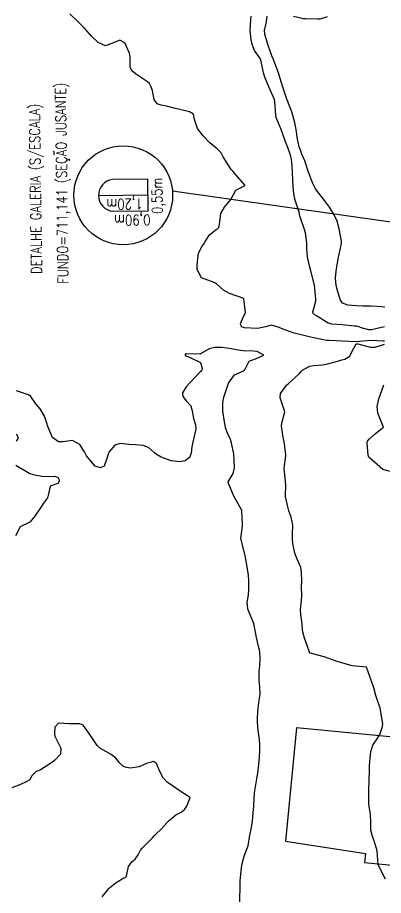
# Model space of a CAD drawing. Header units: metres. Extents: x 298520 to 308411, y 7433745 to 7450750.
# Drawn here: x 304769.4 to 304821.2, y 7438854.8 to 7438979.2 of the extents above; entities that cross this region are included whole.
import ezdxf

# ---------------------------------------------------------------- set-up
doc = ezdxf.new("R2010")
doc.units = ezdxf.units.M
doc.header["$LTSCALE"] = 10
doc.linetypes.add('CONTINUO', pattern=[0])
for name, color, linetype in [('Curvas de Nivel 1m', 11, 'Continuous'), ('Curvas de Nivel 5m', 15, 'Continuous'), ('Edificações', 30, 'Continuous'), ('TEXTO', 45, 'Continuous')]:
    doc.layers.add(name, color=color, linetype=linetype)
doc.styles.add('ROMANS', font='romans', dxfattribs={"height": 0.2})

msp = doc.modelspace()

# ---------------------------------------------------------------- linework, layer by layer
at = {"layer": 'Curvas de Nivel 1m', "flags": 128}
for points, elevation in [([(304821.36, 7438933.32), (304821.17, 7438933.35), (304819.37, 7438933.44), (304817.38, 7438933.22), (304817.36, 7438933.22), (304817.34, 7438933.22), (304815.36, 7438933.35), (304813.52, 7438933.41), (304813.36, 7438933.42), (304813.18, 7438933.44), (304811.37, 7438933.8), (304810.68, 7438933.97), (304809.37, 7438934.29), (304808.56, 7438934.49), (304807.38, 7438934.88), (304806.3, 7438935.33), (304805.39, 7438935.61), (304804.53, 7438935.35), (304803.38, 7438935.14), (304801.56, 7438935.21), (304801.38, 7438935.25), (304801.13, 7438935.39), (304800.96, 7438935.82), (304801.4, 7438936.85), (304801.61, 7438937.18), (304801.67, 7438937.39), (304801.43, 7438939.39), (304799.44, 7438940.09), (304798.56, 7438940.54), (304797.58, 7438941.44), (304797.45, 7438941.54), (304797.27, 7438941.63), (304795.47, 7438942.31), (304794.85, 7438943.47), (304794.84, 7438944.11), (304794.99, 7438945.47), (304795.07, 7438945.9), (304795.52, 7438946.69), (304795.82, 7438947.15), (304795.99, 7438947.46), (304796.59, 7438948.39), (304797.55, 7438949.16), (304797.73, 7438949.26), (304797.9, 7438949.43), (304798, 7438949.88), (304798.21, 7438951.43), (304798.71, 7438952.3), (304799.6, 7438953.41), (304800.3, 7438954.72), (304801.62, 7438955.39), (304799.87, 7438957.41), (304799.65, 7438957.65), (304798.52, 7438959.43), (304798.26, 7438960.01), (304797.68, 7438960.57), (304796.65, 7438961.45), (304795.71, 7438962.4), (304794.88, 7438963.47), (304794.48, 7438964.73), (304794.3, 7438965.47), (304793.75, 7438965.84), (304792.4, 7438966.15), (304791.75, 7438966.28), (304790.7, 7438966.57), (304789.76, 7438966.77), (304789.17, 7438966.95), (304788.75, 7438967.55), (304788.5, 7438968.83), (304788.24, 7438969.55), (304788.07, 7438969.83), (304787.8, 7438970.06), (304786.26, 7438971.12), (304785.81, 7438971.43), (304785.63, 7438971.58), (304785.33, 7438972.08), (304785.33, 7438973.59), (304785.28, 7438974.15), (304784.58, 7438975.59), (304783.87, 7438975.95), (304782.97, 7438975.61), (304781.86, 7438975.16), (304780.81, 7438975.64), (304779.87, 7438976.53), (304778.87, 7438977.66), (304777.9, 7438978.67), (304776.82, 7438979.69)], 712), ([(304821.39, 7438935.36), (304821.2, 7438935.34), (304820.54, 7438935.16), (304819.59, 7438934.96), (304819.38, 7438934.95), (304819.17, 7438934.96), (304818.25, 7438935.19), (304817.59, 7438935.4), (304817.39, 7438935.44), (304817.11, 7438935.47), (304815.39, 7438935.65), (304813.89, 7438935.74), (304813.39, 7438935.89), (304811.76, 7438936.91), (304811.4, 7438937.13), (304811.27, 7438937.27), (304811.2, 7438937.48), (304811.42, 7438938.13), (304811.67, 7438939.03), (304811.66, 7438939.27), (304811.45, 7438941.27), (304810.94, 7438943.28), (304810.76, 7438944.01), (304810.47, 7438945.28), (304810.38, 7438946.41), (304810.39, 7438947.28), (304810.16, 7438948.67), (304809.99, 7438949.29), (304809.57, 7438950.51), (304809.37, 7438951.09), (304809.35, 7438951.29), (304809.28, 7438951.59), (304808.7, 7438953.3), (304808.53, 7438954.22), (304808.45, 7438955.31), (304808.39, 7438956.07), (304808.33, 7438957.31), (304808.25, 7438958.72), (304808.15, 7438959.31), (304808.05, 7438959.69), (304807.69, 7438960.75), (304807.45, 7438961.32), (304807.3, 7438961.73), (304806.72, 7438963.33), (304806.05, 7438965.03), (304805.97, 7438965.34), (304805.85, 7438967.25), (304805.84, 7438967.34), (304805.77, 7438967.55), (304804.97, 7438969.35), (304804.44, 7438970.72), (304804.24, 7438971.36), (304803.84, 7438973.19), (304803.76, 7438973.36), (304802.97, 7438974.49), (304802.63, 7438975.38), (304802.49, 7438976), (304802.37, 7438977.38), (304802.46, 7438978.83), (304802.5, 7438979.38)], 713), ([(304821.42, 7438938.17), (304820.33, 7438938.25), (304819.42, 7438938.28), (304818.31, 7438938.29), (304817.42, 7438938.35), (304816.2, 7438938.43), (304815.43, 7438938.72), (304815.07, 7438939.23), (304814.71, 7438940.49), (304814.55, 7438941.23), (304814.44, 7438942.27), (304814.51, 7438943.23), (304814.71, 7438944.45), (304814.85, 7438945.23), (304815.22, 7438946.93), (304815.27, 7438947.22), (304815.26, 7438947.49), (304814.97, 7438949.23), (304814.66, 7438950.33), (304814.26, 7438951.24), (304813.59, 7438952.31), (304812.89, 7438953.26), (304811.62, 7438954.9), (304811.4, 7438955.27), (304811.24, 7438955.66), (304810.63, 7438957.28), (304810.07, 7438958.88), (304809.91, 7438959.29), (304809.68, 7438959.8), (304809.29, 7438960.89), (304809.17, 7438961.3), (304809.04, 7438961.96), (304808.86, 7438963.3), (304808.68, 7438964.26), (304808.39, 7438965.31), (304808.23, 7438965.8), (304807.76, 7438967), (304807.66, 7438967.32), (304807.61, 7438967.48), (304806.99, 7438969.33), (304806.6, 7438970.54), (304806.34, 7438971.33), (304805.83, 7438972.71), (304805.59, 7438973.34), (304805.43, 7438973.76), (304804.87, 7438975.35), (304804.43, 7438976.81), (304804.39, 7438977.35), (304804.68, 7438978.57), (304804.74, 7438979.35)], 714), ([(304800.86, 7438853.39), (304800.89, 7438854.91), (304800.91, 7438855.39), (304800.95, 7438856.89), (304800.97, 7438857.38), (304801.11, 7438858.74), (304801.2, 7438859.38), (304801.48, 7438860.39), (304801.89, 7438861.38), (304802.05, 7438861.84), (304802.31, 7438863.37), (304802.34, 7438863.55), (304802.53, 7438864.47), (304802.69, 7438865.37), (304802.83, 7438867.11), (304802.85, 7438867.37), (304802.86, 7438867.65), (304802.98, 7438869.36), (304803.2, 7438870.78), (304803.3, 7438871.36), (304803.44, 7438872.16), (304803.58, 7438873.36), (304803.65, 7438874.35), (304803.71, 7438875.35), (304803.71, 7438876.32), (304803.6, 7438877.36), (304803.5, 7438878.16), (304803.38, 7438879.36), (304803.39, 7438880.03), (304803.5, 7438881.36), (304803.62, 7438882.49), (304803.74, 7438883.36), (304803.72, 7438884.31), (304803.61, 7438885.36), (304803.62, 7438886.54), (304803.7, 7438887.36), (304803.77, 7438888.3), (304803.71, 7438889.36), (304803.55, 7438890.07), (304803.26, 7438891.36), (304802.88, 7438893.37), (304802.02, 7438895.38), (304801.94, 7438896.36), (304802.1, 7438897.38), (304802.15, 7438898.17), (304802.18, 7438899.38), (304802.13, 7438900.21), (304801.93, 7438901.38), (304801.7, 7438902.68), (304801.54, 7438903.38), (304801.02, 7438905.39), (304801.24, 7438907.2), (304801.24, 7438907.39), (304801.18, 7438909.28), (304801.16, 7438909.39), (304801.07, 7438909.56), (304800.01, 7438911.4), (304799.23, 7438913.3), (304799.25, 7438913.41), (304799.96, 7438914.58), (304800.11, 7438915.4), (304800.1, 7438916.46), (304800.03, 7438917.4), (304799.72, 7438918.87), (304799.55, 7438919.41), (304799.2, 7438920.2), (304798.87, 7438921.07), (304798.8, 7438921.42), (304798.71, 7438921.93), (304798.48, 7438923.42), (304798.46, 7438924.63), (304798.6, 7438925.42), (304799.29, 7438927.41), (304800.15, 7438928.56), (304801.31, 7438929.07), (304801.52, 7438929.18), (304801.63, 7438929.39), (304802.19, 7438930.51), (304803.33, 7438930.95), (304804.26, 7438931.36), (304803.34, 7438931.86), (304802.8, 7438931.92), (304801.34, 7438931.95), (304800.7, 7438932.04), (304799.35, 7438932.32), (304798.32, 7438932.46), (304797.35, 7438932.46), (304796.53, 7438932.26), (304795.33, 7438931.53), (304795.28, 7438931.51), (304793.33, 7438931.53), (304793.28, 7438931.53), (304793.16, 7438931.48), (304793.16, 7438931.32), (304793.33, 7438931.19), (304793.74, 7438931.06), (304795.32, 7438930.33), (304795.54, 7438929.46), (304795.49, 7438929.28), (304795.31, 7438929.04), (304793.86, 7438927.48), (304793.28, 7438926.85), (304792.76, 7438926.01), (304792.81, 7438925.49), (304793.26, 7438924.87), (304793.95, 7438924.18), (304794.12, 7438923.48), (304794.3, 7438922.4), (304794.59, 7438921.47), (304794.63, 7438920.89), (304794.32, 7438919.47), (304794.07, 7438918.37), (304793.98, 7438917.48), (304793.77, 7438916.87), (304793.16, 7438916.39), (304792.4, 7438916.25), (304791.16, 7438916.41), (304789.76, 7438916.93), (304789.17, 7438917.23), (304788.79, 7438917.54), (304787.93, 7438918.3), (304787.18, 7438918.56), (304786.11, 7438918.65), (304785.18, 7438918.71), (304783.93, 7438918.84), (304783.18, 7438918.63), (304782.33, 7438917.61), (304782.06, 7438916.72), (304781.65, 7438915.62), (304781.14, 7438915.38), (304780.4, 7438915.64), (304779.16, 7438917.11), (304778.87, 7438917.65), (304778.23, 7438918.72), (304777.19, 7438919.28), (304775.81, 7438919.07), (304775.19, 7438919.08), (304774.36, 7438919.71), (304773.67, 7438921.25), (304773.55, 7438921.72), (304773.23, 7438922.73), (304772.61, 7438923.73), (304771.98, 7438924.47), (304771.26, 7438925.49), (304770.94, 7438925.75), (304769.27, 7438926.28)], 711), ([(304821.5, 7438857.14), (304820.47, 7438859.15), (304820.31, 7438861.15), (304819.9, 7438862.55), (304819.67, 7438863.16), (304819.45, 7438864.09), (304819.42, 7438865.17), (304819.4, 7438866.33), (304819.25, 7438867.17), (304819.16, 7438867.75), (304819.14, 7438869.17), (304819.17, 7438869.74), (304819.21, 7438871.17), (304819.25, 7438872.56), (304819.26, 7438873.17), (304819.3, 7438873.82), (304819.43, 7438875.17), (304819.73, 7438876.11), (304820.41, 7438877.15), (304820.7, 7438877.64), (304821.1, 7438878.76), (304821.13, 7438879.15), (304820.81, 7438881.07), (304820.8, 7438881.15), (304820.74, 7438881.36), (304820.16, 7438883.16), (304819.85, 7438884.24), (304819.55, 7438885.17), (304818.81, 7438887.18), (304816.81, 7438887.35), (304816.63, 7438887.38), (304814.82, 7438887.94), (304813.86, 7438888.27), (304812.83, 7438888.61), (304811.02, 7438889.08), (304810.83, 7438889.14), (304810.76, 7438889.2), (304810.73, 7438889.27), (304810.69, 7438889.41), (304810.06, 7438891.28), (304809.78, 7438892.37), (304809.71, 7438893.28), (304809.54, 7438894.64), (304809.48, 7438895.28), (304809.61, 7438896.6), (304809.65, 7438897.28), (304809.64, 7438898.59), (304809.65, 7438899.28), (304809.63, 7438900.61), (304809.51, 7438901.28), (304808.99, 7438902.48), (304808.68, 7438903.29), (304808.4, 7438904.69), (304808.34, 7438905.3), (304808.36, 7438905.98), (304808.39, 7438907.3), (304808.15, 7438908.39), (304807.84, 7438909.31), (304807.66, 7438909.89), (304807.37, 7438911.32), (304807.38, 7438913.06), (304807.37, 7438913.32), (304807.35, 7438913.54), (304807.14, 7438915.32), (304807.38, 7438917.11), (304807.39, 7438917.32), (304807.37, 7438917.51), (304807.19, 7438918.79), (304807.11, 7438919.32), (304807.09, 7438919.42), (304806.8, 7438921.32), (304806.81, 7438921.73), (304807.24, 7438923.32), (304806.61, 7438925.33), (304806.66, 7438925.94), (304807.29, 7438926.84), (304807.51, 7438927.1), (304807.71, 7438927.31), (304809.31, 7438928.71), (304809.56, 7438929.04), (304809.81, 7438929.29), (304810.81, 7438929.79), (304811.32, 7438929.9), (304812.58, 7438930), (304813.32, 7438930.12), (304814.56, 7438930.46), (304815.33, 7438930.68), (304815.74, 7438930.8), (304816.46, 7438931.21), (304816.73, 7438931.81), (304817.36, 7438932.98), (304817.61, 7438932.95), (304819.35, 7438932.47), (304820.04, 7438932.48), (304821.36, 7438932.89)], 712), ([(304823.14, 7438914.63), (304821.14, 7438915.15), (304819.17, 7438916.93), (304819.05, 7438917.17), (304818.94, 7438918.92), (304818.98, 7438919.17), (304819.2, 7438919.47), (304820.11, 7438920.25), (304821.21, 7438921.15), (304820.41, 7438923.16), (304820.32, 7438924.1), (304820.57, 7438925.16), (304820.76, 7438925.67), (304821.28, 7438927.15)], 713), ([(304769.2, 7438920.23), (304769.46, 7438919.77), (304769.42, 7438919.54), (304769.19, 7438919.17)], 711), ([(304769.14, 7438915.77), (304771.13, 7438914.6), (304771.78, 7438914.39), (304773.13, 7438914.19), (304774.6, 7438914.23), (304775.13, 7438914.09), (304775.31, 7438913.7), (304775.3, 7438913.52), (304775.12, 7438913.18), (304774.02, 7438912.8), (304773.79, 7438911.71), (304773.64, 7438911.16), (304773.08, 7438910.38), (304772.67, 7438909.73), (304771.85, 7438908.53), (304771.2, 7438907.75), (304771.13, 7438907.67), (304771.05, 7438907.64), (304769.78, 7438907.03), (304769.13, 7438905.77)], 711)]:
    msp.add_lwpolyline(points, dxfattribs=dict(at, elevation=elevation))
at = {"layer": 'Curvas de Nivel 5m', "flags": 128}
for points, elevation in [([(304813.27, 7438979.25), (304812.22, 7438978.95), (304811.91, 7438978.94), (304810.2, 7438978.99), (304809.91, 7438979.01), (304808.49, 7438979.31)], 715), ([(304781.39, 7438854.64), (304782.17, 7438855.61), (304782.28, 7438855.76), (304782.43, 7438855.93), (304783.35, 7438856.69), (304784.45, 7438857.31), (304784.63, 7438857.39), (304784.82, 7438857.58), (304785.12, 7438858.92), (304785.57, 7438859.57), (304786.06, 7438859.98), (304786.49, 7438860.6), (304786.81, 7438861.24), (304787.03, 7438861.55), (304788.52, 7438863), (304788.77, 7438863.27), (304789.01, 7438863.53), (304789.77, 7438864.28), (304790.54, 7438865.11), (304790.73, 7438865.32), (304790.93, 7438865.51), (304791.82, 7438866.23), (304792.56, 7438866.63), (304793.05, 7438866.99), (304793.37, 7438867.48), (304793.84, 7438868.72), (304792.59, 7438869.49), (304790.61, 7438870.88), (304789.98, 7438871.52), (304789.43, 7438872.72), (304789.1, 7438873.53), (304788.65, 7438873.82), (304787.68, 7438873.54), (304786.64, 7438873.03), (304785.36, 7438872.85), (304784.64, 7438873.02), (304784.26, 7438873.2), (304783.87, 7438873.59), (304783.33, 7438874.28), (304782.65, 7438874.79), (304781.14, 7438875.63), (304780.67, 7438876.09), (304779.66, 7438877.64), (304778.71, 7438878.93), (304778.21, 7438879.16), (304776.71, 7438879.15), (304775.19, 7438879.22), (304774.7, 7438878.66), (304774.62, 7438877.7), (304774.69, 7438877.41), (304775.51, 7438875.69), (304775.5, 7438874.84), (304774.65, 7438873.93), (304774.36, 7438873.7), (304772.63, 7438872.62), (304772.01, 7438872.35), (304771.37, 7438871.74), (304771.15, 7438871.21), (304770.61, 7438870.93), (304769.83, 7438870.54), (304768.6, 7438870.06)], 710)]:
    msp.add_lwpolyline(points, dxfattribs=dict(at, elevation=elevation))
at = {"layer": 'Edificações'}
msp.add_lwpolyline([(304818.66, 7438860.76), (304818.66, 7438860.76), (304818.54, 7438859.5), (304832.65, 7438858.12), (304832.83, 7438860.02), (304834.4, 7438876.1), (304808.91, 7438878.59), (304807.33, 7438862.51), (304818.66, 7438860.76)], dxfattribs=at)
at = {"layer": 'TEXTO', "linetype": 'CONTINUO'}
for points in [[(304782.92, 7438951.73, 0), (304787.92, 7438951.8, 0), (304787.86, 7438956.3, 0), (304782.86, 7438956.23, 0)], [(304780.86, 7438953.96, 0), (304787.89, 7438954.05, 0)], [(304868.82, 7438943.56, 0), (304791.35, 7438954.59, 0)]]:
    msp.add_polyline3d(points, dxfattribs=at)
msp.add_circle((304784.37, 7438954), 7, dxfattribs=at)
msp.add_arc((304783.12, 7438953.99), 2.26, 96.6634, 264.8942, dxfattribs=at)

# ---------------------------------------------------------------- texts
at = {"layer": 'TEXTO', "style": 'ROMANS', "width": 0.8}
for s, rotation, p in [('FUNDO=711,141 (SEÇÃO JUSANTE)', 90.7788, (304776.6, 7438941.48)), ('DETALHE GALERIA (S/ESCALA)', 90.7788, (304772.85, 7438942.86)), ('0,55m', 90.7788, (304789.95, 7438951.36)), ('1,20m', 180.7788, (304787.13, 7438953.52)), ('0,90m', 180.7788, (304788.22, 7438951.26))]:
    msp.add_text(s, height=1.5, rotation=rotation, dxfattribs=at).set_placement(p)

doc.saveas('drawing.dxf')
